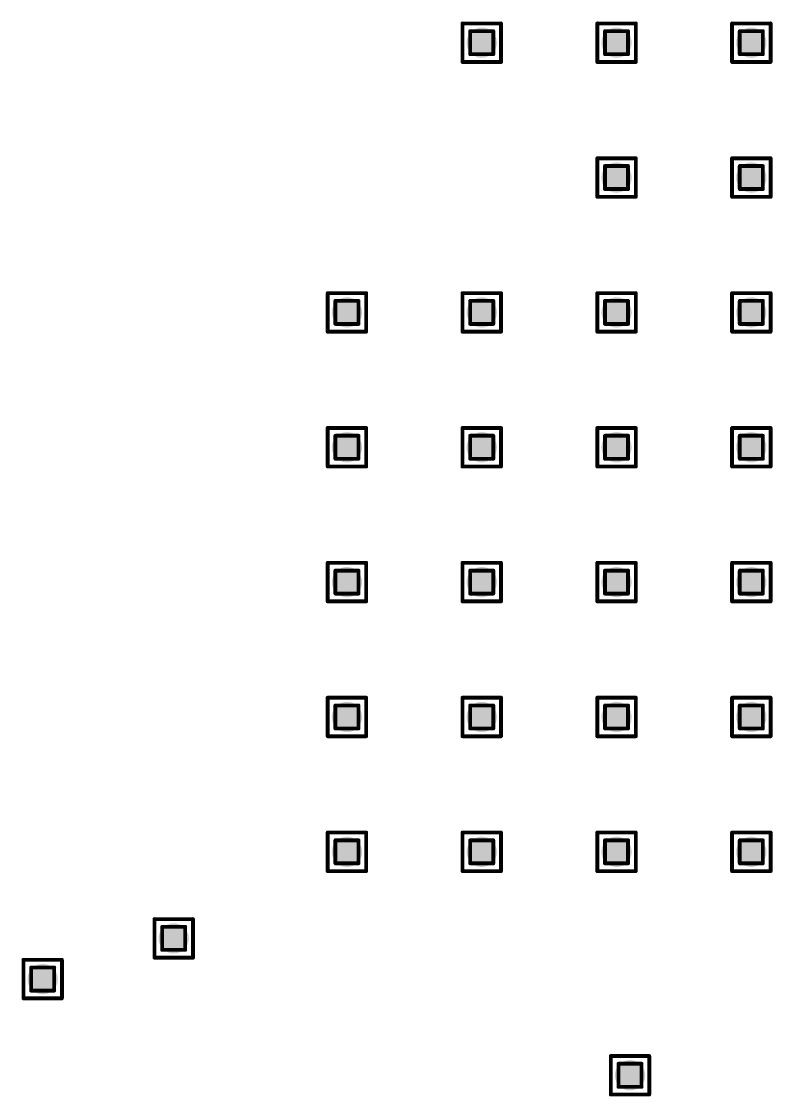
# Model space of a CAD drawing. Header units: millimetres. Extents: x -25 to 478, y -31 to 252.
# Drawn here: x 307.64 to 317.54, y 87.69 to 101.87 of the extents above; entities that cross this region are included whole.
import ezdxf

# ---------------------------------------------------------------- set-up
doc = ezdxf.new("R2010")
doc.units = ezdxf.units.MM
doc.layers.add('DrillDrawing', color=1, linetype='Continuous')
doc.layers.add('ViaHoleLayer', color=16, linetype='Continuous')

msp = doc.modelspace()

# ---------------------------------------------------------------- hatches: boundary and pattern name
at = {"layer": 'ViaHoleLayer'}
h = msp.add_hatch(color=16, dxfattribs=at)
edge = h.paths.add_edge_path()
edge.add_arc((313.708, 101.588), 0.2, 0, 360)
h = msp.add_hatch(color=16, dxfattribs=at)
edge = h.paths.add_edge_path()
edge.add_arc((315.486, 101.588), 0.2, 0, 360)
h = msp.add_hatch(color=16, dxfattribs=at)
edge = h.paths.add_edge_path()
edge.add_arc((317.264, 101.588), 0.2, 0, 360)
h = msp.add_hatch(color=16, dxfattribs=at)
edge = h.paths.add_edge_path()
edge.add_arc((315.486, 99.81), 0.2, 0, 360)
h = msp.add_hatch(color=16, dxfattribs=at)
edge = h.paths.add_edge_path()
edge.add_arc((317.264, 99.81), 0.2, 0, 360)
h = msp.add_hatch(color=16, dxfattribs=at)
edge = h.paths.add_edge_path()
edge.add_arc((311.93, 98.032), 0.2, 0, 360)
h = msp.add_hatch(color=16, dxfattribs=at)
edge = h.paths.add_edge_path()
edge.add_arc((313.708, 98.032), 0.2, 0, 360)
h = msp.add_hatch(color=16, dxfattribs=at)
edge = h.paths.add_edge_path()
edge.add_arc((315.486, 98.032), 0.2, 0, 360)
h = msp.add_hatch(color=16, dxfattribs=at)
edge = h.paths.add_edge_path()
edge.add_arc((317.264, 98.032), 0.2, 0, 360)
h = msp.add_hatch(color=16, dxfattribs=at)
edge = h.paths.add_edge_path()
edge.add_arc((311.93, 96.254), 0.2, 0, 360)
h = msp.add_hatch(color=16, dxfattribs=at)
edge = h.paths.add_edge_path()
edge.add_arc((313.708, 96.254), 0.2, 0, 360)
h = msp.add_hatch(color=16, dxfattribs=at)
edge = h.paths.add_edge_path()
edge.add_arc((315.486, 96.254), 0.2, 0, 360)
h = msp.add_hatch(color=16, dxfattribs=at)
edge = h.paths.add_edge_path()
edge.add_arc((317.264, 96.254), 0.2, 0, 360)
h = msp.add_hatch(color=16, dxfattribs=at)
edge = h.paths.add_edge_path()
edge.add_arc((311.93, 94.476), 0.2, 0, 360)
h = msp.add_hatch(color=16, dxfattribs=at)
edge = h.paths.add_edge_path()
edge.add_arc((313.708, 94.476), 0.2, 0, 360)
h = msp.add_hatch(color=16, dxfattribs=at)
edge = h.paths.add_edge_path()
edge.add_arc((315.486, 94.476), 0.2, 0, 360)
h = msp.add_hatch(color=16, dxfattribs=at)
edge = h.paths.add_edge_path()
edge.add_arc((317.264, 94.476), 0.2, 0, 360)
h = msp.add_hatch(color=16, dxfattribs=at)
edge = h.paths.add_edge_path()
edge.add_arc((311.93, 92.698), 0.2, 0, 360)
h = msp.add_hatch(color=16, dxfattribs=at)
edge = h.paths.add_edge_path()
edge.add_arc((313.708, 92.698), 0.2, 0, 360)
h = msp.add_hatch(color=16, dxfattribs=at)
edge = h.paths.add_edge_path()
edge.add_arc((315.486, 92.698), 0.2, 0, 360)
h = msp.add_hatch(color=16, dxfattribs=at)
edge = h.paths.add_edge_path()
edge.add_arc((317.264, 92.698), 0.2, 0, 360)
h = msp.add_hatch(color=16, dxfattribs=at)
edge = h.paths.add_edge_path()
edge.add_arc((311.93, 90.92), 0.2, 0, 360)
h = msp.add_hatch(color=16, dxfattribs=at)
edge = h.paths.add_edge_path()
edge.add_arc((313.708, 90.92), 0.2, 0, 360)
h = msp.add_hatch(color=16, dxfattribs=at)
edge = h.paths.add_edge_path()
edge.add_arc((315.486, 90.92), 0.2, 0, 360)
h = msp.add_hatch(color=16, dxfattribs=at)
edge = h.paths.add_edge_path()
edge.add_arc((317.264, 90.92), 0.2, 0, 360)
h = msp.add_hatch(color=16, dxfattribs=at)
edge = h.paths.add_edge_path()
edge.add_arc((309.645, 89.779), 0.2, 0, 360)
h = msp.add_hatch(color=16, dxfattribs=at)
edge = h.paths.add_edge_path()
edge.add_arc((307.917, 89.242), 0.2, 0, 360)
h = msp.add_hatch(color=16, dxfattribs=at)
edge = h.paths.add_edge_path()
edge.add_arc((315.664, 87.974), 0.2, 0, 360)

# ---------------------------------------------------------------- linework, layer by layer
at = {"layer": 'DrillDrawing', "const_width": 0.0508}
for points in [[(313.454, 101.842), (313.962, 101.842)], [(313.454, 101.334), (313.454, 101.842)], [(313.555, 101.74), (313.86, 101.74)], [(313.555, 101.436), (313.555, 101.74)], [(313.86, 101.436), (313.86, 101.74)], [(313.962, 101.334), (313.962, 101.842)], [(315.232, 101.842), (315.74, 101.842)], [(315.232, 101.334), (315.232, 101.842)], [(315.333, 101.74), (315.638, 101.74)], [(315.333, 101.436), (315.333, 101.74)], [(315.638, 101.436), (315.638, 101.74)], [(315.74, 101.334), (315.74, 101.842)], [(317.01, 101.842), (317.518, 101.842)], [(317.01, 101.334), (317.01, 101.842)], [(317.111, 101.74), (317.416, 101.74)], [(317.111, 101.436), (317.111, 101.74)], [(317.416, 101.436), (317.416, 101.74)], [(317.518, 101.334), (317.518, 101.842)], [(313.454, 101.334), (313.962, 101.334)], [(313.555, 101.436), (313.86, 101.436)], [(315.232, 101.334), (315.74, 101.334)], [(315.333, 101.436), (315.638, 101.436)], [(317.01, 101.334), (317.518, 101.334)], [(317.111, 101.436), (317.416, 101.436)], [(315.232, 100.064), (315.74, 100.064)], [(315.232, 99.556), (315.232, 100.064)], [(315.74, 99.556), (315.74, 100.064)], [(317.01, 100.064), (317.518, 100.064)], [(317.01, 99.556), (317.01, 100.064)], [(317.518, 99.556), (317.518, 100.064)], [(315.333, 99.962), (315.638, 99.962)], [(315.333, 99.658), (315.333, 99.962)], [(315.638, 99.658), (315.638, 99.962)], [(317.111, 99.962), (317.416, 99.962)], [(317.111, 99.658), (317.111, 99.962)], [(317.416, 99.658), (317.416, 99.962)], [(315.333, 99.658), (315.638, 99.658)], [(317.111, 99.658), (317.416, 99.658)], [(315.232, 99.556), (315.74, 99.556)], [(317.01, 99.556), (317.518, 99.556)], [(311.676, 98.286), (312.184, 98.286)], [(311.676, 97.778), (311.676, 98.286)], [(312.184, 97.778), (312.184, 98.286)], [(313.454, 98.286), (313.962, 98.286)], [(313.454, 97.778), (313.454, 98.286)], [(313.962, 97.778), (313.962, 98.286)], [(315.232, 98.286), (315.74, 98.286)], [(315.232, 97.778), (315.232, 98.286)], [(315.74, 97.778), (315.74, 98.286)], [(317.01, 98.286), (317.518, 98.286)], [(317.01, 97.778), (317.01, 98.286)], [(317.518, 97.778), (317.518, 98.286)], [(311.777, 98.184), (312.082, 98.184)], [(311.777, 97.88), (311.777, 98.184)], [(312.082, 97.88), (312.082, 98.184)], [(313.555, 98.184), (313.86, 98.184)], [(313.555, 97.88), (313.555, 98.184)], [(313.86, 97.88), (313.86, 98.184)], [(315.333, 98.184), (315.638, 98.184)], [(315.333, 97.88), (315.333, 98.184)], [(315.638, 97.88), (315.638, 98.184)], [(317.111, 98.184), (317.416, 98.184)], [(317.111, 97.88), (317.111, 98.184)], [(317.416, 97.88), (317.416, 98.184)], [(311.676, 97.778), (312.184, 97.778)], [(311.777, 97.88), (312.082, 97.88)], [(313.454, 97.778), (313.962, 97.778)], [(313.555, 97.88), (313.86, 97.88)], [(315.232, 97.778), (315.74, 97.778)], [(315.333, 97.88), (315.638, 97.88)], [(317.01, 97.778), (317.518, 97.778)], [(317.111, 97.88), (317.416, 97.88)], [(311.676, 96.508), (312.184, 96.508)], [(311.676, 96), (311.676, 96.508)], [(312.184, 96), (312.184, 96.508)], [(313.454, 96.508), (313.962, 96.508)], [(313.454, 96), (313.454, 96.508)], [(313.962, 96), (313.962, 96.508)], [(315.232, 96.508), (315.74, 96.508)], [(315.232, 96), (315.232, 96.508)], [(315.74, 96), (315.74, 96.508)], [(317.01, 96.508), (317.518, 96.508)], [(317.01, 96), (317.01, 96.508)], [(317.518, 96), (317.518, 96.508)], [(311.777, 96.406), (312.082, 96.406)], [(311.777, 96.102), (311.777, 96.406)], [(312.082, 96.102), (312.082, 96.406)], [(313.555, 96.406), (313.86, 96.406)], [(313.555, 96.102), (313.555, 96.406)], [(313.86, 96.102), (313.86, 96.406)], [(315.333, 96.406), (315.638, 96.406)], [(315.333, 96.102), (315.333, 96.406)], [(315.638, 96.102), (315.638, 96.406)], [(317.111, 96.406), (317.416, 96.406)], [(317.111, 96.102), (317.111, 96.406)], [(317.416, 96.102), (317.416, 96.406)], [(311.777, 96.102), (312.082, 96.102)], [(313.555, 96.102), (313.86, 96.102)], [(315.333, 96.102), (315.638, 96.102)], [(317.111, 96.102), (317.416, 96.102)], [(311.676, 96), (312.184, 96)], [(313.454, 96), (313.962, 96)], [(315.232, 96), (315.74, 96)], [(317.01, 96), (317.518, 96)], [(311.676, 94.73), (312.184, 94.73)], [(311.676, 94.222), (311.676, 94.73)], [(312.184, 94.222), (312.184, 94.73)], [(313.454, 94.73), (313.962, 94.73)], [(313.454, 94.222), (313.454, 94.73)], [(313.962, 94.222), (313.962, 94.73)], [(315.232, 94.73), (315.74, 94.73)], [(315.232, 94.222), (315.232, 94.73)], [(315.74, 94.222), (315.74, 94.73)], [(317.01, 94.73), (317.518, 94.73)], [(317.01, 94.222), (317.01, 94.73)], [(317.518, 94.222), (317.518, 94.73)], [(311.777, 94.628), (312.082, 94.628)], [(311.777, 94.324), (311.777, 94.628)], [(312.082, 94.324), (312.082, 94.628)], [(313.555, 94.628), (313.86, 94.628)], [(313.555, 94.324), (313.555, 94.628)], [(313.86, 94.324), (313.86, 94.628)], [(315.333, 94.628), (315.638, 94.628)], [(315.333, 94.324), (315.333, 94.628)], [(315.638, 94.324), (315.638, 94.628)], [(317.111, 94.628), (317.416, 94.628)], [(317.111, 94.324), (317.111, 94.628)], [(317.416, 94.324), (317.416, 94.628)], [(311.777, 94.324), (312.082, 94.324)], [(313.555, 94.324), (313.86, 94.324)], [(315.333, 94.324), (315.638, 94.324)], [(317.111, 94.324), (317.416, 94.324)], [(311.676, 94.222), (312.184, 94.222)], [(313.454, 94.222), (313.962, 94.222)], [(315.232, 94.222), (315.74, 94.222)], [(317.01, 94.222), (317.518, 94.222)], [(311.676, 92.952), (312.184, 92.952)], [(311.676, 92.444), (311.676, 92.952)], [(312.184, 92.444), (312.184, 92.952)], [(313.454, 92.952), (313.962, 92.952)], [(313.454, 92.444), (313.454, 92.952)], [(313.962, 92.444), (313.962, 92.952)], [(315.232, 92.952), (315.74, 92.952)], [(315.232, 92.444), (315.232, 92.952)], [(315.74, 92.444), (315.74, 92.952)], [(317.01, 92.952), (317.518, 92.952)], [(317.01, 92.444), (317.01, 92.952)], [(317.518, 92.444), (317.518, 92.952)], [(311.777, 92.85), (312.082, 92.85)], [(311.777, 92.546), (311.777, 92.85)], [(312.082, 92.546), (312.082, 92.85)], [(313.555, 92.85), (313.86, 92.85)], [(313.555, 92.546), (313.555, 92.85)], [(313.86, 92.546), (313.86, 92.85)], [(315.333, 92.85), (315.638, 92.85)], [(315.333, 92.546), (315.333, 92.85)], [(315.638, 92.546), (315.638, 92.85)], [(317.111, 92.85), (317.416, 92.85)], [(317.111, 92.546), (317.111, 92.85)], [(317.416, 92.546), (317.416, 92.85)], [(311.777, 92.546), (312.082, 92.546)], [(313.555, 92.546), (313.86, 92.546)], [(315.333, 92.546), (315.638, 92.546)], [(317.111, 92.546), (317.416, 92.546)], [(311.676, 92.444), (312.184, 92.444)], [(313.454, 92.444), (313.962, 92.444)], [(315.232, 92.444), (315.74, 92.444)], [(317.01, 92.444), (317.518, 92.444)], [(311.676, 91.174), (312.184, 91.174)], [(311.676, 90.666), (311.676, 91.174)], [(312.184, 90.666), (312.184, 91.174)], [(313.454, 91.174), (313.962, 91.174)], [(313.454, 90.666), (313.454, 91.174)], [(313.962, 90.666), (313.962, 91.174)], [(315.232, 91.174), (315.74, 91.174)], [(315.232, 90.666), (315.232, 91.174)], [(315.74, 90.666), (315.74, 91.174)], [(317.01, 91.174), (317.518, 91.174)], [(317.01, 90.666), (317.01, 91.174)], [(317.518, 90.666), (317.518, 91.174)], [(311.777, 91.072), (312.082, 91.072)], [(311.777, 90.768), (311.777, 91.072)], [(312.082, 90.768), (312.082, 91.072)], [(313.555, 91.072), (313.86, 91.072)], [(313.555, 90.768), (313.555, 91.072)], [(313.86, 90.768), (313.86, 91.072)], [(315.333, 91.072), (315.638, 91.072)], [(315.333, 90.768), (315.333, 91.072)], [(315.638, 90.768), (315.638, 91.072)], [(317.111, 91.072), (317.416, 91.072)], [(317.111, 90.768), (317.111, 91.072)], [(317.416, 90.768), (317.416, 91.072)], [(311.777, 90.768), (312.082, 90.768)], [(313.555, 90.768), (313.86, 90.768)], [(315.333, 90.768), (315.638, 90.768)], [(317.111, 90.768), (317.416, 90.768)], [(311.676, 90.666), (312.184, 90.666)], [(313.454, 90.666), (313.962, 90.666)], [(315.232, 90.666), (315.74, 90.666)], [(317.01, 90.666), (317.518, 90.666)], [(309.391, 90.033), (309.899, 90.033)], [(309.391, 89.525), (309.391, 90.033)], [(309.899, 89.525), (309.899, 90.033)], [(309.493, 89.931), (309.797, 89.931)], [(309.493, 89.627), (309.493, 89.931)], [(309.797, 89.627), (309.797, 89.931)], [(309.493, 89.627), (309.797, 89.627)], [(307.663, 89.496), (308.171, 89.496)], [(307.663, 88.988), (307.663, 89.496)], [(308.171, 88.988), (308.171, 89.496)], [(309.391, 89.525), (309.899, 89.525)], [(307.764, 89.395), (308.069, 89.395)], [(307.764, 89.09), (307.764, 89.395)], [(308.069, 89.09), (308.069, 89.395)], [(307.663, 88.988), (308.171, 88.988)], [(307.764, 89.09), (308.069, 89.09)], [(315.41, 88.228), (315.918, 88.228)], [(315.41, 87.72), (315.41, 88.228)], [(315.918, 87.72), (315.918, 88.228)], [(315.511, 88.126), (315.816, 88.126)], [(315.511, 87.821), (315.511, 88.126)], [(315.816, 87.821), (315.816, 88.126)], [(315.41, 87.72), (315.918, 87.72)], [(315.511, 87.821), (315.816, 87.821)]]:
    msp.add_lwpolyline(points, dxfattribs=at)
at = {"layer": 'DrillDrawing', "const_width": 0.0254}
for points in [[(313.441, 101.842, 1), (313.467, 101.842, 1)], [(313.441, 101.842, 1), (313.467, 101.842, 1)], [(313.543, 101.74, 1), (313.568, 101.74, 1)], [(313.543, 101.74, 1), (313.568, 101.74, 1)], [(313.848, 101.74, 1), (313.873, 101.74, 1)], [(313.848, 101.74, 1), (313.873, 101.74, 1)], [(313.949, 101.842, 1), (313.975, 101.842, 1)], [(313.949, 101.842, 1), (313.975, 101.842, 1)], [(315.219, 101.842, 1), (315.245, 101.842, 1)], [(315.219, 101.842, 1), (315.245, 101.842, 1)], [(315.321, 101.74, 1), (315.346, 101.74, 1)], [(315.321, 101.74, 1), (315.346, 101.74, 1)], [(315.626, 101.74, 1), (315.651, 101.74, 1)], [(315.626, 101.74, 1), (315.651, 101.74, 1)], [(315.727, 101.842, 1), (315.753, 101.842, 1)], [(315.727, 101.842, 1), (315.753, 101.842, 1)], [(316.997, 101.842, 1), (317.023, 101.842, 1)], [(316.997, 101.842, 1), (317.023, 101.842, 1)], [(317.099, 101.74, 1), (317.124, 101.74, 1)], [(317.099, 101.74, 1), (317.124, 101.74, 1)], [(317.404, 101.74, 1), (317.429, 101.74, 1)], [(317.404, 101.74, 1), (317.429, 101.74, 1)], [(317.505, 101.842, 1), (317.531, 101.842, 1)], [(317.505, 101.842, 1), (317.531, 101.842, 1)], [(313.441, 101.334, 1), (313.467, 101.334, 1)], [(313.441, 101.334, 1), (313.467, 101.334, 1)], [(313.543, 101.436, 1), (313.568, 101.436, 1)], [(313.543, 101.436, 1), (313.568, 101.436, 1)], [(313.848, 101.436, 1), (313.873, 101.436, 1)], [(313.848, 101.436, 1), (313.873, 101.436, 1)], [(313.949, 101.334, 1), (313.975, 101.334, 1)], [(313.949, 101.334, 1), (313.975, 101.334, 1)], [(315.219, 101.334, 1), (315.245, 101.334, 1)], [(315.219, 101.334, 1), (315.245, 101.334, 1)], [(315.321, 101.436, 1), (315.346, 101.436, 1)], [(315.321, 101.436, 1), (315.346, 101.436, 1)], [(315.626, 101.436, 1), (315.651, 101.436, 1)], [(315.626, 101.436, 1), (315.651, 101.436, 1)], [(315.727, 101.334, 1), (315.753, 101.334, 1)], [(315.727, 101.334, 1), (315.753, 101.334, 1)], [(316.997, 101.334, 1), (317.023, 101.334, 1)], [(316.997, 101.334, 1), (317.023, 101.334, 1)], [(317.099, 101.436, 1), (317.124, 101.436, 1)], [(317.099, 101.436, 1), (317.124, 101.436, 1)], [(317.404, 101.436, 1), (317.429, 101.436, 1)], [(317.404, 101.436, 1), (317.429, 101.436, 1)], [(317.505, 101.334, 1), (317.531, 101.334, 1)], [(317.505, 101.334, 1), (317.531, 101.334, 1)], [(315.219, 100.064, 1), (315.245, 100.064, 1)], [(315.219, 100.064, 1), (315.245, 100.064, 1)], [(315.727, 100.064, 1), (315.753, 100.064, 1)], [(315.727, 100.064, 1), (315.753, 100.064, 1)], [(316.997, 100.064, 1), (317.023, 100.064, 1)], [(316.997, 100.064, 1), (317.023, 100.064, 1)], [(317.505, 100.064, 1), (317.531, 100.064, 1)], [(317.505, 100.064, 1), (317.531, 100.064, 1)], [(315.321, 99.962, 1), (315.346, 99.962, 1)], [(315.321, 99.962, 1), (315.346, 99.962, 1)], [(315.626, 99.962, 1), (315.651, 99.962, 1)], [(315.626, 99.962, 1), (315.651, 99.962, 1)], [(317.099, 99.962, 1), (317.124, 99.962, 1)], [(317.099, 99.962, 1), (317.124, 99.962, 1)], [(317.404, 99.962, 1), (317.429, 99.962, 1)], [(317.404, 99.962, 1), (317.429, 99.962, 1)], [(315.321, 99.658, 1), (315.346, 99.658, 1)], [(315.321, 99.658, 1), (315.346, 99.658, 1)], [(315.626, 99.658, 1), (315.651, 99.658, 1)], [(315.626, 99.658, 1), (315.651, 99.658, 1)], [(317.099, 99.658, 1), (317.124, 99.658, 1)], [(317.099, 99.658, 1), (317.124, 99.658, 1)], [(317.404, 99.658, 1), (317.429, 99.658, 1)], [(317.404, 99.658, 1), (317.429, 99.658, 1)], [(315.219, 99.556, 1), (315.245, 99.556, 1)], [(315.219, 99.556, 1), (315.245, 99.556, 1)], [(315.727, 99.556, 1), (315.753, 99.556, 1)], [(315.727, 99.556, 1), (315.753, 99.556, 1)], [(316.997, 99.556, 1), (317.023, 99.556, 1)], [(316.997, 99.556, 1), (317.023, 99.556, 1)], [(317.505, 99.556, 1), (317.531, 99.556, 1)], [(317.505, 99.556, 1), (317.531, 99.556, 1)], [(311.663, 98.286, 1), (311.689, 98.286, 1)], [(311.663, 98.286, 1), (311.689, 98.286, 1)], [(312.171, 98.286, 1), (312.197, 98.286, 1)], [(312.171, 98.286, 1), (312.197, 98.286, 1)], [(313.441, 98.286, 1), (313.467, 98.286, 1)], [(313.441, 98.286, 1), (313.467, 98.286, 1)], [(313.949, 98.286, 1), (313.975, 98.286, 1)], [(313.949, 98.286, 1), (313.975, 98.286, 1)], [(315.219, 98.286, 1), (315.245, 98.286, 1)], [(315.219, 98.286, 1), (315.245, 98.286, 1)], [(315.727, 98.286, 1), (315.753, 98.286, 1)], [(315.727, 98.286, 1), (315.753, 98.286, 1)], [(316.997, 98.286, 1), (317.023, 98.286, 1)], [(316.997, 98.286, 1), (317.023, 98.286, 1)], [(317.505, 98.286, 1), (317.531, 98.286, 1)], [(317.505, 98.286, 1), (317.531, 98.286, 1)], [(311.765, 98.184, 1), (311.79, 98.184, 1)], [(311.765, 98.184, 1), (311.79, 98.184, 1)], [(312.07, 98.184, 1), (312.095, 98.184, 1)], [(312.07, 98.184, 1), (312.095, 98.184, 1)], [(313.543, 98.184, 1), (313.568, 98.184, 1)], [(313.543, 98.184, 1), (313.568, 98.184, 1)], [(313.848, 98.184, 1), (313.873, 98.184, 1)], [(313.848, 98.184, 1), (313.873, 98.184, 1)], [(315.321, 98.184, 1), (315.346, 98.184, 1)], [(315.321, 98.184, 1), (315.346, 98.184, 1)], [(315.626, 98.184, 1), (315.651, 98.184, 1)], [(315.626, 98.184, 1), (315.651, 98.184, 1)], [(317.099, 98.184, 1), (317.124, 98.184, 1)], [(317.099, 98.184, 1), (317.124, 98.184, 1)], [(317.404, 98.184, 1), (317.429, 98.184, 1)], [(317.404, 98.184, 1), (317.429, 98.184, 1)], [(311.663, 97.778, 1), (311.689, 97.778, 1)], [(311.663, 97.778, 1), (311.689, 97.778, 1)], [(311.765, 97.88, 1), (311.79, 97.88, 1)], [(311.765, 97.88, 1), (311.79, 97.88, 1)], [(312.07, 97.88, 1), (312.095, 97.88, 1)], [(312.07, 97.88, 1), (312.095, 97.88, 1)], [(312.171, 97.778, 1), (312.197, 97.778, 1)], [(312.171, 97.778, 1), (312.197, 97.778, 1)], [(313.441, 97.778, 1), (313.467, 97.778, 1)], [(313.441, 97.778, 1), (313.467, 97.778, 1)], [(313.543, 97.88, 1), (313.568, 97.88, 1)], [(313.543, 97.88, 1), (313.568, 97.88, 1)], [(313.848, 97.88, 1), (313.873, 97.88, 1)], [(313.848, 97.88, 1), (313.873, 97.88, 1)], [(313.949, 97.778, 1), (313.975, 97.778, 1)], [(313.949, 97.778, 1), (313.975, 97.778, 1)], [(315.219, 97.778, 1), (315.245, 97.778, 1)], [(315.219, 97.778, 1), (315.245, 97.778, 1)], [(315.321, 97.88, 1), (315.346, 97.88, 1)], [(315.321, 97.88, 1), (315.346, 97.88, 1)], [(315.626, 97.88, 1), (315.651, 97.88, 1)], [(315.626, 97.88, 1), (315.651, 97.88, 1)], [(315.727, 97.778, 1), (315.753, 97.778, 1)], [(315.727, 97.778, 1), (315.753, 97.778, 1)], [(316.997, 97.778, 1), (317.023, 97.778, 1)], [(316.997, 97.778, 1), (317.023, 97.778, 1)], [(317.099, 97.88, 1), (317.124, 97.88, 1)], [(317.099, 97.88, 1), (317.124, 97.88, 1)], [(317.404, 97.88, 1), (317.429, 97.88, 1)], [(317.404, 97.88, 1), (317.429, 97.88, 1)], [(317.505, 97.778, 1), (317.531, 97.778, 1)], [(317.505, 97.778, 1), (317.531, 97.778, 1)], [(311.663, 96.508, 1), (311.689, 96.508, 1)], [(311.663, 96.508, 1), (311.689, 96.508, 1)], [(312.171, 96.508, 1), (312.197, 96.508, 1)], [(312.171, 96.508, 1), (312.197, 96.508, 1)], [(313.441, 96.508, 1), (313.467, 96.508, 1)], [(313.441, 96.508, 1), (313.467, 96.508, 1)], [(313.949, 96.508, 1), (313.975, 96.508, 1)], [(313.949, 96.508, 1), (313.975, 96.508, 1)], [(315.219, 96.508, 1), (315.245, 96.508, 1)], [(315.219, 96.508, 1), (315.245, 96.508, 1)], [(315.727, 96.508, 1), (315.753, 96.508, 1)], [(315.727, 96.508, 1), (315.753, 96.508, 1)], [(316.997, 96.508, 1), (317.023, 96.508, 1)], [(316.997, 96.508, 1), (317.023, 96.508, 1)], [(317.505, 96.508, 1), (317.531, 96.508, 1)], [(317.505, 96.508, 1), (317.531, 96.508, 1)], [(311.765, 96.406, 1), (311.79, 96.406, 1)], [(311.765, 96.406, 1), (311.79, 96.406, 1)], [(312.07, 96.406, 1), (312.095, 96.406, 1)], [(312.07, 96.406, 1), (312.095, 96.406, 1)], [(313.543, 96.406, 1), (313.568, 96.406, 1)], [(313.543, 96.406, 1), (313.568, 96.406, 1)], [(313.848, 96.406, 1), (313.873, 96.406, 1)], [(313.848, 96.406, 1), (313.873, 96.406, 1)], [(315.321, 96.406, 1), (315.346, 96.406, 1)], [(315.321, 96.406, 1), (315.346, 96.406, 1)], [(315.626, 96.406, 1), (315.651, 96.406, 1)], [(315.626, 96.406, 1), (315.651, 96.406, 1)], [(317.099, 96.406, 1), (317.124, 96.406, 1)], [(317.099, 96.406, 1), (317.124, 96.406, 1)], [(317.404, 96.406, 1), (317.429, 96.406, 1)], [(317.404, 96.406, 1), (317.429, 96.406, 1)], [(311.765, 96.102, 1), (311.79, 96.102, 1)], [(311.765, 96.102, 1), (311.79, 96.102, 1)], [(312.07, 96.102, 1), (312.095, 96.102, 1)], [(312.07, 96.102, 1), (312.095, 96.102, 1)], [(313.543, 96.102, 1), (313.568, 96.102, 1)], [(313.543, 96.102, 1), (313.568, 96.102, 1)], [(313.848, 96.102, 1), (313.873, 96.102, 1)], [(313.848, 96.102, 1), (313.873, 96.102, 1)], [(315.321, 96.102, 1), (315.346, 96.102, 1)], [(315.321, 96.102, 1), (315.346, 96.102, 1)], [(315.626, 96.102, 1), (315.651, 96.102, 1)], [(315.626, 96.102, 1), (315.651, 96.102, 1)], [(317.099, 96.102, 1), (317.124, 96.102, 1)], [(317.099, 96.102, 1), (317.124, 96.102, 1)], [(317.404, 96.102, 1), (317.429, 96.102, 1)], [(317.404, 96.102, 1), (317.429, 96.102, 1)], [(311.663, 96, 1), (311.689, 96, 1)], [(311.663, 96, 1), (311.689, 96, 1)], [(312.171, 96, 1), (312.197, 96, 1)], [(312.171, 96, 1), (312.197, 96, 1)], [(313.441, 96, 1), (313.467, 96, 1)], [(313.441, 96, 1), (313.467, 96, 1)], [(313.949, 96, 1), (313.975, 96, 1)], [(313.949, 96, 1), (313.975, 96, 1)], [(315.219, 96, 1), (315.245, 96, 1)], [(315.219, 96, 1), (315.245, 96, 1)], [(315.727, 96, 1), (315.753, 96, 1)], [(315.727, 96, 1), (315.753, 96, 1)], [(316.997, 96, 1), (317.023, 96, 1)], [(316.997, 96, 1), (317.023, 96, 1)], [(317.505, 96, 1), (317.531, 96, 1)], [(317.505, 96, 1), (317.531, 96, 1)], [(311.663, 94.73, 1), (311.689, 94.73, 1)], [(311.663, 94.73, 1), (311.689, 94.73, 1)], [(312.171, 94.73, 1), (312.197, 94.73, 1)], [(312.171, 94.73, 1), (312.197, 94.73, 1)], [(313.441, 94.73, 1), (313.467, 94.73, 1)], [(313.441, 94.73, 1), (313.467, 94.73, 1)], [(313.949, 94.73, 1), (313.975, 94.73, 1)], [(313.949, 94.73, 1), (313.975, 94.73, 1)], [(315.219, 94.73, 1), (315.245, 94.73, 1)], [(315.219, 94.73, 1), (315.245, 94.73, 1)], [(315.727, 94.73, 1), (315.753, 94.73, 1)], [(315.727, 94.73, 1), (315.753, 94.73, 1)], [(316.997, 94.73, 1), (317.023, 94.73, 1)], [(316.997, 94.73, 1), (317.023, 94.73, 1)], [(317.505, 94.73, 1), (317.531, 94.73, 1)], [(317.505, 94.73, 1), (317.531, 94.73, 1)], [(311.765, 94.628, 1), (311.79, 94.628, 1)], [(311.765, 94.628, 1), (311.79, 94.628, 1)], [(312.07, 94.628, 1), (312.095, 94.628, 1)], [(312.07, 94.628, 1), (312.095, 94.628, 1)], [(313.543, 94.628, 1), (313.568, 94.628, 1)], [(313.543, 94.628, 1), (313.568, 94.628, 1)], [(313.848, 94.628, 1), (313.873, 94.628, 1)], [(313.848, 94.628, 1), (313.873, 94.628, 1)], [(315.321, 94.628, 1), (315.346, 94.628, 1)], [(315.321, 94.628, 1), (315.346, 94.628, 1)], [(315.626, 94.628, 1), (315.651, 94.628, 1)], [(315.626, 94.628, 1), (315.651, 94.628, 1)], [(317.099, 94.628, 1), (317.124, 94.628, 1)], [(317.099, 94.628, 1), (317.124, 94.628, 1)], [(317.404, 94.628, 1), (317.429, 94.628, 1)], [(317.404, 94.628, 1), (317.429, 94.628, 1)], [(311.765, 94.324, 1), (311.79, 94.324, 1)], [(311.765, 94.324, 1), (311.79, 94.324, 1)], [(312.07, 94.324, 1), (312.095, 94.324, 1)], [(312.07, 94.324, 1), (312.095, 94.324, 1)], [(313.543, 94.324, 1), (313.568, 94.324, 1)], [(313.543, 94.324, 1), (313.568, 94.324, 1)], [(313.848, 94.324, 1), (313.873, 94.324, 1)], [(313.848, 94.324, 1), (313.873, 94.324, 1)], [(315.321, 94.324, 1), (315.346, 94.324, 1)], [(315.321, 94.324, 1), (315.346, 94.324, 1)], [(315.626, 94.324, 1), (315.651, 94.324, 1)], [(315.626, 94.324, 1), (315.651, 94.324, 1)], [(317.099, 94.324, 1), (317.124, 94.324, 1)], [(317.099, 94.324, 1), (317.124, 94.324, 1)], [(317.404, 94.324, 1), (317.429, 94.324, 1)], [(317.404, 94.324, 1), (317.429, 94.324, 1)], [(311.663, 94.222, 1), (311.689, 94.222, 1)], [(311.663, 94.222, 1), (311.689, 94.222, 1)], [(312.171, 94.222, 1), (312.197, 94.222, 1)], [(312.171, 94.222, 1), (312.197, 94.222, 1)], [(313.441, 94.222, 1), (313.467, 94.222, 1)], [(313.441, 94.222, 1), (313.467, 94.222, 1)], [(313.949, 94.222, 1), (313.975, 94.222, 1)], [(313.949, 94.222, 1), (313.975, 94.222, 1)], [(315.219, 94.222, 1), (315.245, 94.222, 1)], [(315.219, 94.222, 1), (315.245, 94.222, 1)], [(315.727, 94.222, 1), (315.753, 94.222, 1)], [(315.727, 94.222, 1), (315.753, 94.222, 1)], [(316.997, 94.222, 1), (317.023, 94.222, 1)], [(316.997, 94.222, 1), (317.023, 94.222, 1)], [(317.505, 94.222, 1), (317.531, 94.222, 1)], [(317.505, 94.222, 1), (317.531, 94.222, 1)], [(311.663, 92.952, 1), (311.689, 92.952, 1)], [(311.663, 92.952, 1), (311.689, 92.952, 1)], [(312.171, 92.952, 1), (312.197, 92.952, 1)], [(312.171, 92.952, 1), (312.197, 92.952, 1)], [(313.441, 92.952, 1), (313.467, 92.952, 1)], [(313.441, 92.952, 1), (313.467, 92.952, 1)], [(313.949, 92.952, 1), (313.975, 92.952, 1)], [(313.949, 92.952, 1), (313.975, 92.952, 1)], [(315.219, 92.952, 1), (315.245, 92.952, 1)], [(315.219, 92.952, 1), (315.245, 92.952, 1)], [(315.727, 92.952, 1), (315.753, 92.952, 1)], [(315.727, 92.952, 1), (315.753, 92.952, 1)], [(316.997, 92.952, 1), (317.023, 92.952, 1)], [(316.997, 92.952, 1), (317.023, 92.952, 1)], [(317.505, 92.952, 1), (317.531, 92.952, 1)], [(317.505, 92.952, 1), (317.531, 92.952, 1)], [(311.765, 92.85, 1), (311.79, 92.85, 1)], [(311.765, 92.85, 1), (311.79, 92.85, 1)], [(312.07, 92.85, 1), (312.095, 92.85, 1)], [(312.07, 92.85, 1), (312.095, 92.85, 1)], [(313.543, 92.85, 1), (313.568, 92.85, 1)], [(313.543, 92.85, 1), (313.568, 92.85, 1)], [(313.848, 92.85, 1), (313.873, 92.85, 1)], [(313.848, 92.85, 1), (313.873, 92.85, 1)], [(315.321, 92.85, 1), (315.346, 92.85, 1)], [(315.321, 92.85, 1), (315.346, 92.85, 1)], [(315.626, 92.85, 1), (315.651, 92.85, 1)], [(315.626, 92.85, 1), (315.651, 92.85, 1)], [(317.099, 92.85, 1), (317.124, 92.85, 1)], [(317.099, 92.85, 1), (317.124, 92.85, 1)], [(317.404, 92.85, 1), (317.429, 92.85, 1)], [(317.404, 92.85, 1), (317.429, 92.85, 1)], [(311.765, 92.546, 1), (311.79, 92.546, 1)], [(311.765, 92.546, 1), (311.79, 92.546, 1)], [(312.07, 92.546, 1), (312.095, 92.546, 1)], [(312.07, 92.546, 1), (312.095, 92.546, 1)], [(313.543, 92.546, 1), (313.568, 92.546, 1)], [(313.543, 92.546, 1), (313.568, 92.546, 1)], [(313.848, 92.546, 1), (313.873, 92.546, 1)], [(313.848, 92.546, 1), (313.873, 92.546, 1)], [(315.321, 92.546, 1), (315.346, 92.546, 1)], [(315.321, 92.546, 1), (315.346, 92.546, 1)], [(315.626, 92.546, 1), (315.651, 92.546, 1)], [(315.626, 92.546, 1), (315.651, 92.546, 1)], [(317.099, 92.546, 1), (317.124, 92.546, 1)], [(317.099, 92.546, 1), (317.124, 92.546, 1)], [(317.404, 92.546, 1), (317.429, 92.546, 1)], [(317.404, 92.546, 1), (317.429, 92.546, 1)], [(311.663, 92.444, 1), (311.689, 92.444, 1)], [(311.663, 92.444, 1), (311.689, 92.444, 1)], [(312.171, 92.444, 1), (312.197, 92.444, 1)], [(312.171, 92.444, 1), (312.197, 92.444, 1)], [(313.441, 92.444, 1), (313.467, 92.444, 1)], [(313.441, 92.444, 1), (313.467, 92.444, 1)], [(313.949, 92.444, 1), (313.975, 92.444, 1)], [(313.949, 92.444, 1), (313.975, 92.444, 1)], [(315.219, 92.444, 1), (315.245, 92.444, 1)], [(315.219, 92.444, 1), (315.245, 92.444, 1)], [(315.727, 92.444, 1), (315.753, 92.444, 1)], [(315.727, 92.444, 1), (315.753, 92.444, 1)], [(316.997, 92.444, 1), (317.023, 92.444, 1)], [(316.997, 92.444, 1), (317.023, 92.444, 1)], [(317.505, 92.444, 1), (317.531, 92.444, 1)], [(317.505, 92.444, 1), (317.531, 92.444, 1)], [(311.663, 91.174, 1), (311.689, 91.174, 1)], [(311.663, 91.174, 1), (311.689, 91.174, 1)], [(312.171, 91.174, 1), (312.197, 91.174, 1)], [(312.171, 91.174, 1), (312.197, 91.174, 1)], [(313.441, 91.174, 1), (313.467, 91.174, 1)], [(313.441, 91.174, 1), (313.467, 91.174, 1)], [(313.949, 91.174, 1), (313.975, 91.174, 1)], [(313.949, 91.174, 1), (313.975, 91.174, 1)], [(315.219, 91.174, 1), (315.245, 91.174, 1)], [(315.219, 91.174, 1), (315.245, 91.174, 1)], [(315.727, 91.174, 1), (315.753, 91.174, 1)], [(315.727, 91.174, 1), (315.753, 91.174, 1)], [(316.997, 91.174, 1), (317.023, 91.174, 1)], [(316.997, 91.174, 1), (317.023, 91.174, 1)], [(317.505, 91.174, 1), (317.531, 91.174, 1)], [(317.505, 91.174, 1), (317.531, 91.174, 1)], [(311.765, 91.072, 1), (311.79, 91.072, 1)], [(311.765, 91.072, 1), (311.79, 91.072, 1)], [(312.07, 91.072, 1), (312.095, 91.072, 1)], [(312.07, 91.072, 1), (312.095, 91.072, 1)], [(313.543, 91.072, 1), (313.568, 91.072, 1)], [(313.543, 91.072, 1), (313.568, 91.072, 1)], [(313.848, 91.072, 1), (313.873, 91.072, 1)], [(313.848, 91.072, 1), (313.873, 91.072, 1)], [(315.321, 91.072, 1), (315.346, 91.072, 1)], [(315.321, 91.072, 1), (315.346, 91.072, 1)], [(315.626, 91.072, 1), (315.651, 91.072, 1)], [(315.626, 91.072, 1), (315.651, 91.072, 1)], [(317.099, 91.072, 1), (317.124, 91.072, 1)], [(317.099, 91.072, 1), (317.124, 91.072, 1)], [(317.404, 91.072, 1), (317.429, 91.072, 1)], [(317.404, 91.072, 1), (317.429, 91.072, 1)], [(311.765, 90.768, 1), (311.79, 90.768, 1)], [(311.765, 90.768, 1), (311.79, 90.768, 1)], [(312.07, 90.768, 1), (312.095, 90.768, 1)], [(312.07, 90.768, 1), (312.095, 90.768, 1)], [(313.543, 90.768, 1), (313.568, 90.768, 1)], [(313.543, 90.768, 1), (313.568, 90.768, 1)], [(313.848, 90.768, 1), (313.873, 90.768, 1)], [(313.848, 90.768, 1), (313.873, 90.768, 1)], [(315.321, 90.768, 1), (315.346, 90.768, 1)], [(315.321, 90.768, 1), (315.346, 90.768, 1)], [(315.626, 90.768, 1), (315.651, 90.768, 1)], [(315.626, 90.768, 1), (315.651, 90.768, 1)], [(317.099, 90.768, 1), (317.124, 90.768, 1)], [(317.099, 90.768, 1), (317.124, 90.768, 1)], [(317.404, 90.768, 1), (317.429, 90.768, 1)], [(317.404, 90.768, 1), (317.429, 90.768, 1)], [(311.663, 90.666, 1), (311.689, 90.666, 1)], [(311.663, 90.666, 1), (311.689, 90.666, 1)], [(312.171, 90.666, 1), (312.197, 90.666, 1)], [(312.171, 90.666, 1), (312.197, 90.666, 1)], [(313.441, 90.666, 1), (313.467, 90.666, 1)], [(313.441, 90.666, 1), (313.467, 90.666, 1)], [(313.949, 90.666, 1), (313.975, 90.666, 1)], [(313.949, 90.666, 1), (313.975, 90.666, 1)], [(315.219, 90.666, 1), (315.245, 90.666, 1)], [(315.219, 90.666, 1), (315.245, 90.666, 1)], [(315.727, 90.666, 1), (315.753, 90.666, 1)], [(315.727, 90.666, 1), (315.753, 90.666, 1)], [(316.997, 90.666, 1), (317.023, 90.666, 1)], [(316.997, 90.666, 1), (317.023, 90.666, 1)], [(317.505, 90.666, 1), (317.531, 90.666, 1)], [(317.505, 90.666, 1), (317.531, 90.666, 1)], [(309.378, 90.033, 1), (309.404, 90.033, 1)], [(309.378, 90.033, 1), (309.404, 90.033, 1)], [(309.886, 90.033, 1), (309.912, 90.033, 1)], [(309.886, 90.033, 1), (309.912, 90.033, 1)], [(309.48, 89.931, 1), (309.505, 89.931, 1)], [(309.48, 89.931, 1), (309.505, 89.931, 1)], [(309.785, 89.931, 1), (309.81, 89.931, 1)], [(309.785, 89.931, 1), (309.81, 89.931, 1)], [(309.48, 89.627, 1), (309.505, 89.627, 1)], [(309.48, 89.627, 1), (309.505, 89.627, 1)], [(309.785, 89.627, 1), (309.81, 89.627, 1)], [(309.785, 89.627, 1), (309.81, 89.627, 1)], [(307.65, 89.496, 1), (307.675, 89.496, 1)], [(307.65, 89.496, 1), (307.675, 89.496, 1)], [(308.158, 89.496, 1), (308.183, 89.496, 1)], [(308.158, 89.496, 1), (308.183, 89.496, 1)], [(309.378, 89.525, 1), (309.404, 89.525, 1)], [(309.378, 89.525, 1), (309.404, 89.525, 1)], [(309.886, 89.525, 1), (309.912, 89.525, 1)], [(309.886, 89.525, 1), (309.912, 89.525, 1)], [(307.752, 89.395, 1), (307.777, 89.395, 1)], [(307.752, 89.395, 1), (307.777, 89.395, 1)], [(308.056, 89.395, 1), (308.082, 89.395, 1)], [(308.056, 89.395, 1), (308.082, 89.395, 1)], [(307.65, 88.988, 1), (307.675, 88.988, 1)], [(307.65, 88.988, 1), (307.675, 88.988, 1)], [(307.752, 89.09, 1), (307.777, 89.09, 1)], [(307.752, 89.09, 1), (307.777, 89.09, 1)], [(308.056, 89.09, 1), (308.082, 89.09, 1)], [(308.056, 89.09, 1), (308.082, 89.09, 1)], [(308.158, 88.988, 1), (308.183, 88.988, 1)], [(308.158, 88.988, 1), (308.183, 88.988, 1)], [(315.397, 88.228, 1), (315.422, 88.228, 1)], [(315.397, 88.228, 1), (315.422, 88.228, 1)], [(315.905, 88.228, 1), (315.93, 88.228, 1)], [(315.905, 88.228, 1), (315.93, 88.228, 1)], [(315.499, 88.126, 1), (315.524, 88.126, 1)], [(315.499, 88.126, 1), (315.524, 88.126, 1)], [(315.803, 88.126, 1), (315.829, 88.126, 1)], [(315.803, 88.126, 1), (315.829, 88.126, 1)], [(315.397, 87.72, 1), (315.422, 87.72, 1)], [(315.397, 87.72, 1), (315.422, 87.72, 1)], [(315.499, 87.821, 1), (315.524, 87.821, 1)], [(315.499, 87.821, 1), (315.524, 87.821, 1)], [(315.803, 87.821, 1), (315.829, 87.821, 1)], [(315.803, 87.821, 1), (315.829, 87.821, 1)], [(315.905, 87.72, 1), (315.93, 87.72, 1)], [(315.905, 87.72, 1), (315.93, 87.72, 1)]]:
    msp.add_lwpolyline(points, format="xyb", close=True, dxfattribs=at)

doc.saveas('drawing.dxf')
